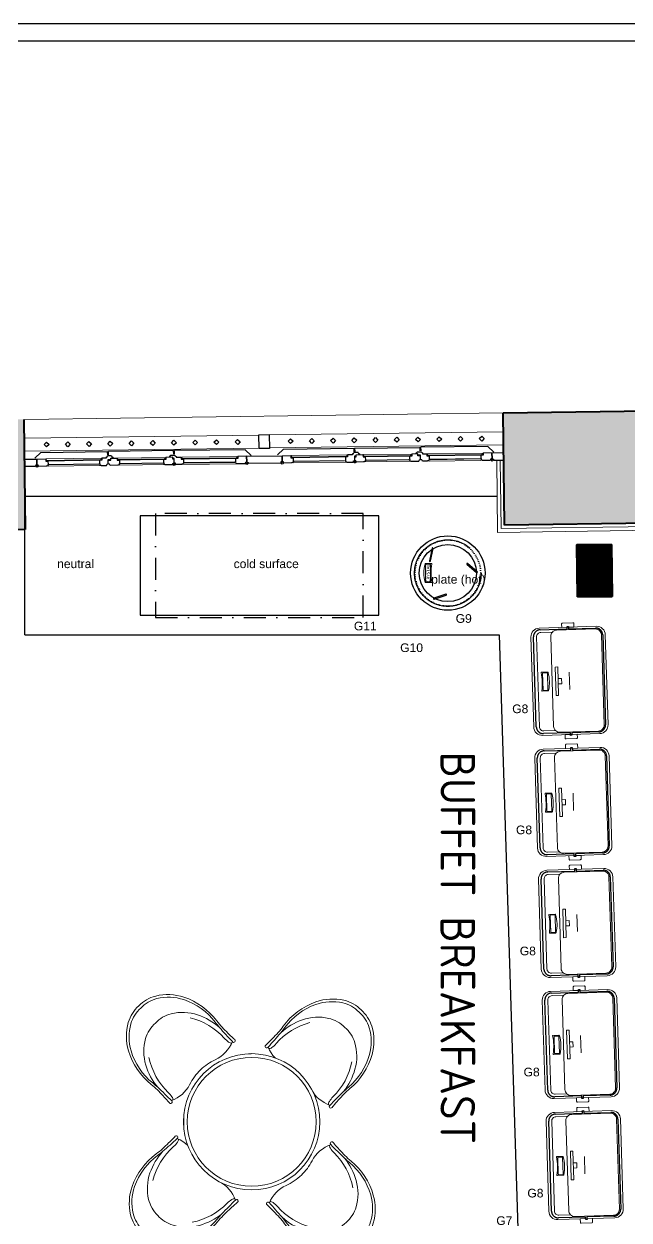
# Model space of a CAD drawing. Header units: millimetres. Extents: x 8884 to 18446, y 10737 to 16556.
# Drawn here: x 10831 to 11180, y 15686 to 16377 of the extents above; entities that cross this region are included whole.
import ezdxf

# ---------------------------------------------------------------- set-up
doc = ezdxf.new("R2010")
doc.units = ezdxf.units.MM
doc.set_wipeout_variables(frame=1)
for name, pattern in [('DASHDOT', [25.4, 12.7, -6.35, 0, -6.35]), ('DOT2', [3.175, 0, -3.175]), ('DUZ', [0]), ('HIDDEN2', [4.7625, 3.175, -1.5875])]:
    doc.linetypes.add(name, pattern=pattern)
for name, color, linetype, lineweight in [('0 CE EQUP', 7, 'Continuous', 18), ('FURNITURE (3RDF)', 43, 'Continuous', 20), ('kolon', 212, 'Continuous', 50), ('ozgun_duvar', 251, 'DUZ', 9), ('PLASTER (3RDF)', 251, 'Continuous', 13), ('TEXT-GNRL (3RDF)', 125, 'Continuous', 15), ('TRS-DVR-OZGN', 192, 'Continuous', 40), ('TRS-GRN-0.00', 221, 'Continuous', 0), ('TRS-GRN-0.05', 191, 'Continuous', 5), ('TRS-GRN-0.09', 197, 'Continuous', 9), ('TRS-GRN-0.18', 152, 'Continuous', 18), ('TRS-GRN-0.25', 54, 'Continuous', 25), ('TRS_TRM_TASIYICI', 226, 'DUZ', 9), ('TUGLA DUVAR (3RDF)', 26, 'Continuous', 13)]:
    doc.layers.add(name, color=color, linetype=linetype, lineweight=lineweight)
for name, color, linetype in [('0 CE GRANITE', 152, 'Continuous'), ('0 MC CAM', 4, 'Continuous'), ('0 MC GRANIT', 152, 'Continuous')]:
    doc.layers.add(name, color=color, linetype=linetype)
doc.styles.add('0 MC GENEL', font='calibri.ttf', dxfattribs={"width": 0.7, "height": 14})
doc.styles.add('ARIALTUR', font='isocpeur.ttf', dxfattribs={"width": 0.9, "height": 15})
doc.styles.get("Standard").update_dxf_attribs({"font": 'arial.ttf'})

# ---------------------------------------------------------------- blocks, each defined once
blk = doc.blocks.new('ortadirek')
at = {"layer": 'TRS-GRN-0.25'}
blk.add_lwpolyline([(-2.76, -1.69), (3.24, -1.69), (3.24, -9.69), (-2.76, -9.69)], close=True, dxfattribs=at)
blk = doc.blocks.new('02CH600A')
at = {"linetype": 'ByBlock'}
blk.add_wipeout([(29.4, -80.3), (58.2, -76.6), (98.6, -66.9), (124.7, -58.5), (166.5, -50.8), (214.9, -51.8), (240.6, -56.6), (278.4, -68.1), (280.6, -60.7), (284.5, -57.7), (288.5, -56.8), (294.1, -58.5), (297.8, -62.9), (298.6, -68.4), (297.8, -79.9), (295.4, -166), (299.9, -238.5), (303.2, -293.6), (296.2, -373.3), (278.7, -440.6), (247.9, -510.3), (252.9, -500.9), (228, -541.7), (193.2, -582.7), (152.4, -617.4), (105.4, -645.2), (64.7, -659.3), (28, -665.3), (-46.6, -663), (-107.8, -644), (-135.6, -628.7), (-198.6, -577.2), (-224.3, -546.7), (-241.5, -521.2), (-272.5, -457.5), (-289, -406.1), (-299, -355.1), (-303.2, -287.6), (-298, -220.8), (-295.4, -166), (-296.5, -110.1), (-298.7, -67), (-296.2, -60.3), (-288.5, -56.8), (-285.5, -57.3), (-279.6, -62.1), (-278.5, -69.7), (-262.8, -63.2), (-235.9, -55.2), (-217, -51.9), (-191.8, -50), (-174.3, -50.5), (-141.7, -55.3), (-114.1, -63.4), (-84.5, -71.8), (-41.8, -79.2), (9.8, -81.3), (37.9, -79.5), (70.3, -74.3)], dxfattribs=at).dxf.layer = 'FURNITURE (3RDF)'
at = {"layer": 'FURNITURE (3RDF)', "linetype": 'ByBlock'}
for points in [[(-297.8, -82.1, 0.041491), (-298.6, -68.4, -1.061979), (-278.4, -66.8, -0.012356)], [(-278.4, -66.8, -0.012356), (-282.5, -195.2, -0.019162), (-286.2, -238.5, 0.150789), (-241.3, -489, 0.143435), (-119.3, -616.9, 0.142303), (0, -646.3, 2.98005)], [(-278.4, -66.8, -0.012356), (-282.5, -195.2, -0.019162), (-286.2, -238.5, 0.150789), (-241.3, -489, 0.143435), (-119.3, -616.9, 0.142303), (0, -646.3, 2.98005)], [(0, -81.4, -0.085902), (-119.7, -61.5, 0.192758), (-278.5, -69.7, 5.046208)], [(-269.1, -65.6, -0.173618), (-259, -84.4, -0.0594), (-255.8, -122.8, 0.149572), (-188.3, -375.2, -1.755029)], [(-269.1, -65.6, -0.173618), (-259, -84.4, -0.0594), (-255.8, -122.8, 0.149572), (-188.3, -375.2, -1.755029)], [(0, -81.4, 0.08954), (114.7, -61.5, -0.18606), (278.5, -69.5, -5.046208)], [(0, -646.3, 0.142303), (119.3, -616.9, 0.143435), (241.3, -489, 0.150789), (286.2, -238.5, -0.019162), (282.5, -195.2, -0.012092), (278.5, -69.5, -1.061979)], [(0, -646.3, 0.142303), (119.3, -616.9, 0.143435), (241.3, -489, 0.150789), (286.2, -238.5, -0.019162), (282.5, -195.2, -0.012092), (278.5, -69.5, -1.061979)], [(269.1, -65.6, 0.173618), (259, -84.4, 0.0594), (255.8, -122.8, -0.149572), (188.3, -375.2, 1.755029)], [(269.1, -65.6, 0.173618), (259, -84.4, 0.0594), (255.8, -122.8, -0.149572), (188.3, -375.2, 1.755029)], [(278.5, -69.5, -0.000264), (278.4, -66.8, -1.061979), (298.6, -68.4, 0.041491), (297.8, -82.1, -0.121238)], [(-297.8, -82.1, -0.024434), (-296.5, -130.3, -0.045583), (-299.9, -238.5, 0.150789), (-252.9, -500.9, 0.143435), (-125, -635, 0.142303), (0, -665.9, 2.98005)], [(297.8, -82.1, 0.024434), (296.5, -130.3, 0.045583), (299.9, -238.5, -0.150789), (252.9, -500.9, -0.143435), (125, -635, -0.142303), (0, -665.9, -2.98005)], [(-282.5, -195.2, 0.098813), (-236.8, -354.4, 0.143435), (-117.1, -480, 0.142303), (0, -508.9, 2.98005)], [(-282.5, -195.2, 0.098813), (-236.8, -354.4, 0.143435), (-117.1, -480, 0.142303), (0, -508.9, 2.98005)], [(282.5, -195.2, -0.098813), (236.8, -354.4, -0.143435), (117.1, -480, -0.142303), (0, -508.9, -2.98005)], [(282.5, -195.2, -0.098813), (236.8, -354.4, -0.143435), (117.1, -480, -0.142303), (0, -508.9, -2.98005)]]:
    blk.add_lwpolyline(points, format="xyb", dxfattribs=at)
blk = doc.blocks.new('ASRGTATG')
blk.add_wipeout([(16470.63, 455.19), (16473.29, 466.04), (16476.8, 472.77), (16481.62, 478.8), (16485.21, 482.05), (16494.24, 487.48), (16498.05, 488.89), (16505.71, 490.47), (16512.56, 490.59), (16520.73, 489.14), (16530.32, 485.09), (16536.5, 480.26), (16544, 470.85), (16546.15, 466.48), (16547.99, 460.98), (16549, 455.22), (16548.97, 447.13), (16546.26, 436.39), (16542.34, 429.12), (16538.94, 424.8), (16534.87, 420.93), (16527.61, 416.18), (16522.54, 414.04), (16514.65, 412.23), (16508.6, 412.08), (16500.06, 413.15), (16494.9, 414.86), (16488.7, 418.06), (16485.19, 420.58), (16483.22, 422.27), (16480.28, 425.25), (16475.56, 431.87), (16471.91, 440.62), (16471.17, 443.71), (16470.54, 448.38), (16470.45, 452.38), (16470.67, 455.66)]).dxf.layer = 'FURNITURE (3RDF)'
at = {"layer": 'FURNITURE (3RDF)'}
for radius in [39.38, 37.23]:
    blk.add_circle((16509.81, 451.31), radius, dxfattribs=at)
blk = doc.blocks.new('DFHDHS')
at = {"layer": 'FURNITURE (3RDF)'}
for p, xscale, yscale, zscale, rotation in [((16516.69, 482.44), 0.08800000000069401, 0.08800000000069401, 0.08800000000069401, 171.0165364036968), ((16475.55, 458.16), -0.08800000000069401, 0.08800000000069401, 0.08800000000069401, 258.2099053011472), ((16543.87, 443.49), 0.08800000000069401, 0.08800000000069401, 0.08800000000069401, 77.5499511911106), ((16504.84, 419.81), -0.08800000000069401, 0.0879999999997381, 0.08800000000000001, 347.5499511911106)]:
    blk.add_blockref('02CH600A', p, dxfattribs=dict(at, xscale=xscale, yscale=yscale, zscale=zscale, rotation=rotation))
blk.add_blockref('ASRGTATG', (0, 0), dxfattribs=at)
blk = doc.blocks.new('TABAK OTOMATI 30')
at = {"layer": '0 CE EQUP'}
for p, q in [((-3.98, 14.31), (-3.98, 10.96)), ((6.98, 14.31), (6.98, 10.96))]:
    blk.add_line(p, q, dxfattribs=at)
blk.add_lwpolyline([(-3.33, 14.32), (6.33, 14.32, -0.414214), (6.56, 14.09), (6.56, 11.75, -0.414214), (6.33, 11.52), (-3.33, 11.52, -0.414214), (-3.56, 11.75), (-3.56, 14.09, -0.414214)], format="xyb", close=True, dxfattribs=at)
at = {"layer": '0 CE EQUP', "lineweight": -2}
for points in [[(-13.56, 9.37), (-11.19, 2.41, 1), (-10.63, 2.6), (-12.99, 9.56, 1)], [(15.85, 10.61), (8.63, 12.04, 1), (8.52, 11.45), (15.73, 10.02, 1)], [(2.22, -15.48), (7.06, -9.95, 1), (6.61, -9.55), (1.76, -15.08, 1)]]:
    blk.add_lwpolyline(points, format="xyb", close=True, dxfattribs=at)
for radius in [21.5, 16.5]:
    blk.add_circle((1.5, 1.5), radius, dxfattribs=at)
at = {"layer": '0 CE EQUP', "linetype": 'DOT2', "ltscale": 0.3}
blk.add_circle((1.5, 1.5), 19, dxfattribs=at)
at = {"layer": '0 CE EQUP'}
for centre, radius, start, end in [((-3.6, 14.31), 0.38, 104.01131, 180), ((1.5, -6.11), 21.43, 75.98869, 104.01131), ((6.6, 14.31), 0.38, 0, 75.98869), ((-3.75, 10.96), 0.228, 180, 280.0047), ((1.5, -18.79), 29.98, 79.9953, 100.0047), ((6.75, 10.96), 0.228, 259.9953, 0)]:
    blk.add_arc(centre, radius, start, end, dxfattribs=at)
at = {"layer": '0 CE GRANITE', "linetype": 'HIDDEN2', "lineweight": 30, "ltscale": 33}
blk.add_circle((1.5, 1.5), 19.25, dxfattribs=at)
at = {"layer": '0 CE EQUP', "style": '0 MC GENEL'}
blk.add_text('CRYSTAL', height=1.855, dxfattribs=at).set_placement((-3.69, 11.95))
blk = doc.blocks.new('CHAFING DISH GN1-1')
at = {"layer": '0 CE EQUP'}
for p, q in [((38.5, 0), (28.5, 0)), ((28.02, -12.6), (28.02, -15.95)), ((38.98, -12.6), (38.98, -15.95))]:
    blk.add_line(p, q, dxfattribs=at)
for points in [[(59.5, 21.5), (7.5, 21.5, 0.414214), (2.5, 16.5), (2.5, -16.5, 0.414214), (7.5, -21.5), (59.5, -21.5, 0.414214), (64.5, -16.5), (64.5, 16.5, 0.414214)], [(4, -6.53, 0.414214), (7.5, -10.03), (59.5, -10.03, 0.414214), (63, -6.53), (63, 15.75, 0.414214), (59.5, 19.25), (7.5, 19.25, 0.414214), (4, 15.75)], [(0.5, 3.5), (2.5, 3.5), (2.5, -3.5), (0.5, -3.5, -0.414214), (0, -3), (0, 3, -0.414214)], [(66.5, 3.5), (64.5, 3.5), (64.5, -3.5), (66.5, -3.5, 0.414214), (67, -3), (67, 3, 0.414214)], [(28.67, -12.59), (38.33, -12.59, -0.414214), (38.56, -12.82), (38.56, -15.16, -0.414214), (38.33, -15.39), (28.67, -15.39, -0.414214), (28.44, -15.16), (28.44, -12.82, -0.414214)]]:
    blk.add_lwpolyline(points, format="xyb", close=True, dxfattribs=at)
for points in [[(41.75, -6.53), (25.25, -6.53), (25.25, -8.03), (41.75, -8.03)], [(35, -4.53), (32, -4.53), (32, -6.53), (35, -6.53)]]:
    blk.add_lwpolyline(points, close=True, dxfattribs=at)
blk.add_lwpolyline([(5, -8.98), (5, -15.75, 0.414214), (7.5, -18.25), (59.5, -18.25, 0.414214), (62, -15.75), (62, -8.98)], format="xyb", dxfattribs=at)
for centre, radius, start, end in [((28.4, -12.6), 0.38, 104.01131, 180), ((33.5, -33.02), 21.43, 75.98869, 104.01131), ((38.6, -12.6), 0.38, 0, 75.98869), ((28.25, -15.95), 0.228, 180, 280.0047), ((33.5, -45.71), 29.98, 79.9953, 100.0047), ((38.75, -15.95), 0.228, 259.9953, 0)]:
    blk.add_arc(centre, radius, start, end, dxfattribs=at)
at = {"layer": '0 CE GRANITE', "linetype": 'HIDDEN2', "lineweight": 30, "ltscale": 33}
blk.add_lwpolyline([(3.5, -0.4), (2, -0.4), (2, 0.4), (3.5, 0.4), (3.5, 16, -0.414214), (7.5, 20), (59.5, 20, -0.414214), (63.5, 16), (63.5, 0.4), (65, 0.4), (65, -0.4), (63.5, -0.4), (63.5, -16, -0.414214), (59.5, -20), (7.5, -20, -0.414214), (3.5, -16)], format="xyb", close=True, dxfattribs=at)

msp = doc.modelspace()

# ---------------------------------------------------------------- hatches: boundary and pattern name
at = {"layer": 'ozgun_duvar'}
h = msp.add_hatch(dxfattribs=at)
h.set_pattern_fill('DOTS', color=256, scale=0.4, style=0)
h.set_pattern_definition([(0, (19999.1183, 8091.67544), (0.3175, 0.635), [0, -0.635])])
h.paths.add_polyline_path([(9815.38, 16090.03), (9815.38, 16108.14), (9818.02, 16108.17), (9817.79, 16131.73), (9812.79, 16131.66), (9812.72, 16136.66), (9796.73, 16136.44), (9796.75, 16134.44), (9748.76, 16133.79), (9748.73, 16135.79), (9732.73, 16135.57), (9733.35, 16110.58), (9723.98, 16110.47), (9724.85, 16031.98), (9729.85, 16032.03), (9729.93, 16027.03), (9795.41, 16027.88), (9795.08, 16053.48), (9795.1, 16053.48), (9795.11, 16072.85), (9815.38, 16072.83)])
h.paths.add_polyline_path([(10108.61, 16074.02), (10107.72, 16138.68), (10103.22, 16138.62), (10103.2, 16140.62), (10087.2, 16140.4), (10087.23, 16138.4), (10043.73, 16137.81), (10043.7, 16139.81), (10027.7, 16139.59), (10027.78, 16134.09), (10022.78, 16134.02), (10023.61, 16072.86)])
h.paths.add_polyline_path([(10470.07, 16115.95), (10470.04, 16115.95), (10469.8, 16137.61), (10469.77, 16137.61), (10469.69, 16143.61), (10383.7, 16142.44), (10384.06, 16115.78), (10382.5, 16078.75), (10470.56, 16079.95)])
h.paths.add_polyline_path([(10831.52, 16084.87), (10830.66, 16148.53), (10746.16, 16147.38), (10746.54, 16119.72), (10747.28, 16083.72)])
h.paths.add_polyline_path([(11192.51, 16088.59), (11191.62, 16153.45), (11107.63, 16152.3), (11108.52, 16087.45)])
h.paths.add_polyline_path([(11499.17, 16044.4), (11552.84, 16046.4), (11548.78, 16158.32), (11468.79, 16157.23), (11469.2, 16129.92), (11473.14, 16129.88), (11473.18, 16085.64), (11498.17, 16085.18)])
h.paths.add_polyline_path([(11578.65, 15341.95), (11509.81, 15339.48), (11510.15, 15329.48), (11481.67, 15298.84), (11506.48, 15272.86), (11526.6, 15295), (11594.59, 15293.84), (11594.45, 15285.55), (11611.45, 15285.26), (11612.5, 15332.93), (11578.47, 15333.5)])
h.paths.add_polyline_path([(11500.16, 15619.23), (11568.11, 15621.68), (11565.02, 15707.62), (11536.47, 15706.74), (11536.66, 15698.44), (11505.12, 15697.24), (11505.66, 15681.25), (11483.68, 15681.25), (11485.52, 15630.28), (11499.68, 15630.52)])
at = {"layer": 'TRS_TRM_TASIYICI'}
h = msp.add_hatch(dxfattribs=at)
h.set_pattern_fill('ANSI31', color=256, angle=0.60976)
h.set_pattern_definition([(45.60976326, (-107582.12601, -11156.49029), (-0.08932398658, 0.08744269793), [])])
h.paths.add_polyline_path([(11150.59, 16045.96), (11170.59, 16046.23), (11170.18, 16076.23), (11150.18, 16075.96)])
h = msp.add_hatch(dxfattribs=at)
h.set_pattern_fill('ANSI31', color=256, angle=0.60976)
h.set_pattern_definition([(45.60976326, (-107582.08845, -11156.5024), (-0.08932398658, 0.08744269793), [])])
h.paths.add_polyline_path([(11150.63, 16045.95), (11170.63, 16046.22), (11170.22, 16076.22), (11150.22, 16075.94)])

# ---------------------------------------------------------------- linework, layer by layer
for p, q in [((10831.26, 16104.11), (11104.21, 16104.11)), ((10831.26, 16024.11), (10831.26, 16104.11)), ((10831.26, 16024.11), (11105.38, 16024.11)), ((11105.38, 16024.11), (11116.33, 15674.76))]:
    msp.add_line(p, q)
at = {"layer": '0 MC CAM'}
msp.add_lwpolyline([(11035.86, 16035.36), (11035.86, 16092.85), (10897.86, 16092.85), (10897.86, 16035.36)], close=True, dxfattribs=at)
at = {"layer": '0 MC GRANIT', "color": 230, "linetype": 'DASHDOT'}
msp.add_lwpolyline([(10906.86, 16094.11), (10906.86, 16034.11), (11026.86, 16034.11), (11026.86, 16094.11)], close=True, dxfattribs=at)
at = {"layer": 'kolon'}
for points, elevation in [([(11150.59, 16045.96), (11170.59, 16046.23), (11170.18, 16076.23), (11150.18, 16075.96)], -132.72), ([(11150.63, 16045.95), (11170.63, 16046.22), (11170.22, 16076.22), (11150.22, 16075.94)], -99.54)]:
    msp.add_lwpolyline(points, close=True, dxfattribs=dict(at, elevation=elevation))
at = {"layer": 'PLASTER (3RDF)'}
for p, q in [((11106.49, 16085.49, -99.54), (11105.98, 16124.98, -40.69)), ((11194.53, 16086.62, -99.54), (11106.49, 16085.49, -99.54))]:
    msp.add_line(p, q, dxfattribs=at)
at = {"layer": 'TRS-DVR-OZGN'}
for p, q in [((10830.66, 16148.53), (10831.52, 16084.87)), ((11107.63, 16152.3), (11191.62, 16153.45)), ((11108.52, 16087.45), (11107.63, 16152.3)), ((11192.51, 16088.59, -99.54), (11108.52, 16087.45, -99.54)), ((10831.52, 16084.87, -66.36), (10747.03, 16083.72, -66.36))]:
    msp.add_line(p, q, dxfattribs=at)
at = {"layer": 'TRS-GRN-0.00'}
for p, q in [((10884.56, 16126.21), (10912.72, 16126.6, -33.18)), ((10953.85, 16127.14, -33.18), (10922.12, 16126.73, -33.18)), ((10985.54, 16127.57, -33.18), (11017.27, 16128.03, -33.18)), ((11054.83, 16128.53), (11026.67, 16128.15, -33.18)), ((11096.06, 16129.09), (11063.63, 16128.65)), ((10843.33, 16125.65), (10875.76, 16126.09)), ((10844.67, 16122.46), (10874, 16122.87)), ((10844.68, 16122.24), (10874.01, 16122.64)), ((10874.52, 16121.88), (10844.69, 16121.46)), ((10885.92, 16122.03), (10912.47, 16122.4, -33.18)), ((10911.46, 16123.38, -33.18), (10886.4, 16123.04)), ((10911.46, 16123.16, -33.18), (10886.41, 16122.81)), ((10922.97, 16122.54, -33.18), (10953.1, 16122.93, -33.18)), ((10952.59, 16123.92, -33.18), (10923.46, 16123.55, -33.18)), ((10952.59, 16123.7, -33.18), (10923.46, 16123.32, -33.18)), ((11016.53, 16123.82, -33.18), (10986.4, 16123.39, -33.18)), ((10986.89, 16124.39, -33.18), (11016.02, 16124.81, -33.18)), ((10986.89, 16124.17, -33.18), (11016.02, 16124.58, -33.18)), ((11053.59, 16124.32), (11027.03, 16123.96, -33.18)), ((11028.02, 16124.97, -33.18), (11053.08, 16125.31)), ((11028.02, 16124.75, -33.18), (11053.08, 16125.08)), ((11064.99, 16124.47), (11094.82, 16124.87)), ((11094.81, 16125.87), (11065.48, 16125.48)), ((11094.81, 16125.65), (11065.48, 16125.25))]:
    msp.add_line(p, q, dxfattribs=at)
at = {"layer": 'TRS-GRN-0.05'}
for p, q in [((11017.79, 16127.23, -33.18), (10985.06, 16126.77, -33.18)), ((11017.79, 16126.83, -33.18), (10985.06, 16126.37, -33.18)), ((10985.06, 16126.37, -33.18), (10985.06, 16126.77, -33.18)), ((11017.79, 16126.83, -33.18), (11017.79, 16127.23, -33.18)), ((11026.68, 16127.35, -33.18), (11054.84, 16127.73)), ((11054.84, 16127.73), (11026.68, 16127.35, -33.18)), ((11027.99, 16126.97, -33.18), (11054.85, 16127.33)), ((11054.85, 16127.33), (11027.99, 16126.97, -33.18)), ((11096.07, 16128.29), (11063.64, 16127.85)), ((11096.08, 16127.89), (11063.65, 16127.45)), ((10843.34, 16124.85), (10875.77, 16125.29)), ((10843.35, 16124.45), (10875.78, 16124.89)), ((10912.73, 16125.8, -33.18), (10884.57, 16125.41)), ((10884.57, 16125.41), (10912.73, 16125.8, -33.18)), ((10911.43, 16125.38, -33.18), (10884.58, 16125.01)), ((10911.43, 16125.38, -33.18), (10884.58, 16125.01)), ((10884.58, 16125.01), (10911.43, 16125.38, -33.18)), ((10921.63, 16125.92, -33.18), (10954.36, 16126.35, -33.18)), ((10921.63, 16125.52, -33.18), (10954.36, 16125.95, -33.18)), ((10921.63, 16125.52, -33.18), (10921.63, 16125.92, -33.18)), ((10954.36, 16125.95, -33.18), (10954.36, 16126.35, -33.18))]:
    msp.add_line(p, q, dxfattribs=at)
for centre, start, end in [((10911.52, 16126.98, -33.18), 289.06712, 342.4943), ((10922.81, 16127.13, -33.18), 199.06712, 252.4943), ((10953.15, 16127.53, -33.18), 289.06712, 342.4943), ((10986.23, 16127.98, -33.18), 199.06712, 252.4943), ((11016.57, 16128.41, -33.18), 289.06712, 342.4943), ((11027.86, 16128.56, -33.18), 199.06712, 252.4943), ((11053.63, 16128.91), 289.06712, 342.4943), ((11064.82, 16129.06), 199.06712, 252.4943), ((11094.86, 16129.47), 289.06712, 342.4943), ((10844.52, 16126.06), 199.06712, 252.4943), ((10874.56, 16126.47), 289.06712, 342.4943), ((10885.75, 16126.62), 199.06712, 252.4943)]:
    msp.add_arc(centre, 1.26, start, end, dxfattribs=at)
at = {"layer": 'TRS-GRN-0.09'}
for p, q in [((10972.5, 16139.52, -33.18), (11107.73, 16141.36, -33.18)), ((10966.5, 16139.43, -33.18), (10831.25, 16137.59, -33.18)), ((10972.6, 16132.02, -33.18), (11107.34, 16133.85, -33.18)), ((10966.61, 16131.93, -33.18), (10830.84, 16130.08, -33.18))]:
    msp.add_line(p, q, dxfattribs=at)
at = {"layer": 'TRS-GRN-0.18'}
msp.add_line((10831.18, 16148.56, -33.18), (11107.66, 16152.33, -33.18), dxfattribs=at)
at = {"layer": 'TRS-GRN-0.25'}
for p, q in [((10840.45, 16129.41), (10837.11, 16126.06)), ((10840.45, 16129.41), (10879.11, 16129.94)), ((10878.25, 16126.63), (10878.26, 16126.13)), ((10879.14, 16127.89), (10879.11, 16129.94)), ((10917.27, 16130.46, -33.18), (10879.61, 16129.93)), ((10879.64, 16127.9), (10879.61, 16129.95)), ((10882.15, 16126.68), (10882.16, 16126.18)), ((10914.81, 16127.13, -33.18), (10914.82, 16126.63, -33.18)), ((10917.29, 16128.41, -33.18), (10917.27, 16130.46, -33.18)), ((10958.63, 16131.01, -33.18), (10917.77, 16130.47, -33.18)), ((10917.79, 16128.42, -33.18), (10917.77, 16130.47, -33.18)), ((10918.71, 16127.18, -33.18), (10918.72, 16126.68, -33.18)), ((10958.63, 16131.01, -33.18), (10962.05, 16127.75, -33.18)), ((10980.66, 16131.31, -33.18), (10977.33, 16127.96, -33.18)), ((10980.66, 16131.31, -33.18), (11021.52, 16131.88, -33.18)), ((10985.06, 16126.37, -33.18), (10986.36, 16126.38, -33.18)), ((11020.67, 16128.57, -33.18), (11020.67, 16128.07, -33.18)), ((11021.55, 16129.83, -33.18), (11021.52, 16131.88, -33.18)), ((11022.02, 16131.89, -33.18), (11059.68, 16132.38)), ((11022.05, 16129.84, -33.18), (11022.02, 16131.89, -33.18)), ((11024.57, 16128.63, -33.18), (11024.57, 16128.13, -33.18)), ((11057.23, 16129.07), (11057.23, 16128.57)), ((11059.71, 16130.35), (11059.68, 16132.4)), ((11098.84, 16132.93), (11060.18, 16132.41)), ((11060.21, 16130.36), (11060.18, 16132.41)), ((11061.13, 16129.12), (11061.13, 16128.62)), ((11096.08, 16127.89), (11094.78, 16127.87)), ((11098.84, 16132.93), (11102.26, 16129.67)), ((10843.35, 16124.45), (10844.65, 16124.46)), ((10954.36, 16125.95, -33.18), (10953.06, 16125.93, -33.18))]:
    msp.add_line(p, q, dxfattribs=at)
at = {"layer": 'TRS-GRN-0.25', "elevation": -33.18}
for points in [[(10843.8, 16135.43), (10845.24, 16134.03), (10843.84, 16132.6), (10842.41, 16133.99)], [(10856.07, 16135.59), (10857.51, 16134.2), (10856.11, 16132.76), (10854.68, 16134.16)], [(10868.34, 16135.76), (10869.78, 16134.36), (10868.38, 16132.93), (10866.95, 16134.33)], [(10880.62, 16135.93), (10882.05, 16134.53), (10880.65, 16133.1), (10879.22, 16134.49)], [(10892.89, 16136.09), (10894.32, 16134.7), (10892.92, 16133.27), (10891.49, 16134.66)], [(10905.16, 16136.26), (10906.59, 16134.87), (10905.19, 16133.43), (10903.76, 16134.83)], [(10917.43, 16136.43), (10918.86, 16135.03), (10917.46, 16133.6), (10916.03, 16135)], [(10929.7, 16136.6), (10931.13, 16135.2), (10929.74, 16133.77), (10928.3, 16135.16)], [(10941.97, 16136.76), (10943.4, 16135.37), (10942.01, 16133.93), (10940.57, 16135.33)], [(10954.24, 16136.93), (10955.67, 16135.54), (10954.28, 16134.1), (10952.84, 16135.5)], [(10984.8, 16137.35), (10986.24, 16135.95), (10984.84, 16134.52), (10983.41, 16135.91)], [(10997.08, 16137.51), (10998.51, 16136.12), (10997.11, 16134.69), (10995.68, 16136.08)], [(11009.35, 16137.68), (11010.78, 16136.29), (11009.38, 16134.85), (11007.95, 16136.25)], [(11021.62, 16137.85), (11023.05, 16136.45), (11021.65, 16135.02), (11020.22, 16136.41)], [(11033.89, 16138.02), (11035.32, 16136.62), (11033.92, 16135.19), (11032.49, 16136.58)], [(11046.16, 16138.18), (11047.59, 16136.79), (11046.2, 16135.35), (11044.76, 16136.75)], [(11058.43, 16138.35), (11059.86, 16136.96), (11058.47, 16135.52), (11057.03, 16136.92)], [(11070.7, 16138.52), (11072.13, 16137.12), (11070.74, 16135.69), (11069.3, 16137.08)], [(11082.97, 16138.68), (11084.4, 16137.29), (11083.01, 16135.86), (11081.57, 16137.25)], [(11095.24, 16138.85), (11096.67, 16137.46), (11095.28, 16136.02), (11093.84, 16137.42)]]:
    msp.add_lwpolyline(points, close=True, dxfattribs=at)
at = {"layer": 'TRS-GRN-0.25'}
for points in [[(10881.39, 16127.42), (10878.99, 16127.39)], [(11057.97, 16129.83), (11060.37, 16129.86)], [(11107.94, 16129.25), (11096.06, 16129.09), (11096.08, 16127.89)], [(11101.21, 16125.91), (11101.16, 16129.16)], [(10838.27, 16122.33), (10838.23, 16125.58), (10843.33, 16125.65), (10843.35, 16124.45)]]:
    msp.add_lwpolyline(points, dxfattribs=at)
at = {"layer": 'TRS-GRN-0.25', "elevation": -33.18}
for points in [[(10912.25, 16122.39, 0.095094), (10912.28, 16122.42, -0.873843), (10912.47, 16122.4), (10916.57, 16122.45, -0.400158), (10917.56, 16123.42), (10917.53, 16125.47), (10916.73, 16125.46), (10916.72, 16126.66), (10912.72, 16126.6), (10912.73, 16125.4), (10911.43, 16125.38), (10911.46, 16123.38, -0.873843), (10911.49, 16123.19, 0.095094), (10911.46, 16123.16, 0.396063)], [(11027.26, 16123.96, -0.095094), (11027.23, 16123.99, 0.873843), (11027.03, 16123.96), (11022.93, 16123.9, 0.400158), (11021.92, 16124.84), (11021.89, 16126.89), (11022.69, 16126.9), (11022.67, 16128.1), (11026.67, 16128.15), (11026.69, 16126.95), (11027.99, 16126.97), (11028.02, 16124.97, 0.873843), (11027.99, 16124.78, -0.095094), (11028.02, 16124.75, -0.396063)], [(11054.37, 16124.33, 0.095094), (11054.39, 16124.35, -0.873843), (11054.59, 16124.33), (11058.99, 16124.39, -0.400158), (11059.98, 16125.36), (11059.95, 16127.4), (11058.45, 16127.38), (11058.43, 16128.58), (11054.83, 16128.53), (11054.85, 16127.33), (11053.55, 16127.32), (11053.58, 16125.32, -0.873843), (11053.61, 16125.12, 0.095094), (11053.58, 16125.09, 0.396063)], [(10885.14, 16122.02, -0.095094), (10885.11, 16122.05, 0.873843), (10884.92, 16122.02), (10880.52, 16121.96, 0.400158), (10879.5, 16122.9), (10879.48, 16124.94), (10880.98, 16124.96), (10880.96, 16126.16), (10884.56, 16126.21), (10884.58, 16125.01), (10885.88, 16125.03), (10885.9, 16123.03, 0.873843), (10885.88, 16122.83, -0.095094), (10885.9, 16122.81, -0.396063)]]:
    msp.add_lwpolyline(points, format="xyb", close=True, dxfattribs=at)
for points in [[(10915.55, 16127.89), (10917.95, 16127.92)], [(10959.49, 16123.97), (10959.45, 16127.22), (10954.35, 16127.15), (10954.36, 16125.95)], [(10979.99, 16124.25), (10979.95, 16127.5), (10985.04, 16127.57), (10985.06, 16126.37)], [(11023.81, 16129.36), (11021.41, 16129.33)], [(10979, 16123.24), (10960.5, 16122.99)]]:
    msp.add_lwpolyline(points, dxfattribs=at)
for points in [[(10918.72, 16126.68), (10921.62, 16126.72), (10921.63, 16125.52), (10922.93, 16125.54), (10922.96, 16123.54, 0.873843), (10922.94, 16123.34, -0.095094), (10922.96, 16123.32, -0.396063), (10922.2, 16122.53, -0.095094), (10922.17, 16122.56, 0.873843), (10921.97, 16122.53), (10918.57, 16122.48, 0.400158), (10917.56, 16123.42), (10917.53, 16125.47), (10917.53, 16125.97), (10916.73, 16125.96), (10916.72, 16126.66)], [(10959.45, 16127.22), (10979.95, 16127.5), (10979.99, 16124.25, 0.414213), (10979, 16123.24)], [(10959.45, 16127.22), (10959.49, 16123.97, -0.414213), (10960.5, 16122.99)], [(10979.95, 16127.5), (10979.99, 16124.25, 0.414213), (10979, 16123.24)], [(10986.36, 16126.38), (10986.39, 16124.39, 0.873843), (10986.36, 16124.19, -0.095094), (10986.39, 16124.16, -0.396063), (10985.63, 16123.37, -0.095094), (10985.6, 16123.4, 0.873843), (10985.4, 16123.37), (10981, 16123.31)], [(11020.67, 16128.07), (11017.77, 16128.03), (11017.79, 16126.83), (11016.49, 16126.81), (11016.52, 16124.82, -0.873843), (11016.55, 16124.62, 0.095094), (11016.52, 16124.59, 0.396063), (11017.31, 16123.83, 0.095094), (11017.34, 16123.85, -0.873843), (11017.53, 16123.83), (11020.93, 16123.88, -0.400158), (11021.92, 16124.84), (11021.89, 16126.89), (11021.88, 16127.39), (11022.68, 16127.4), (11022.67, 16128.1)], [(10953.06, 16125.93), (10953.09, 16123.93, -0.873843), (10953.12, 16123.74, 0.095094), (10953.09, 16123.71, 0.396063), (10953.88, 16122.94, 0.095094), (10953.91, 16122.97, -0.873843), (10954.1, 16122.95), (10958.5, 16123)]]:
    msp.add_lwpolyline(points, format="xyb", dxfattribs=at)
at = {"layer": 'TRS-GRN-0.25'}
for points in [[(11061.13, 16128.62), (11063.63, 16128.65), (11063.65, 16127.45), (11064.95, 16127.47), (11064.98, 16125.47, 0.873843), (11064.95, 16125.27, -0.095094), (11064.98, 16125.25, -0.396063), (11064.21, 16124.46, -0.095094), (11064.19, 16124.49, 0.873843), (11063.99, 16124.46), (11060.99, 16124.42, 0.400158), (11059.98, 16125.36), (11059.94, 16127.9), (11058.44, 16127.88), (11058.43, 16128.58)], [(11094.78, 16127.87), (11094.81, 16125.87, -0.873843), (11094.84, 16125.68, 0.095094), (11094.81, 16125.65, 0.396063), (11095.59, 16124.88, 0.095094), (11095.62, 16124.91, -0.873843), (11095.82, 16124.89), (11100.22, 16124.95)], [(11101.16, 16129.16), (11101.21, 16125.91, -0.414213), (11102.22, 16124.93), (11108, 16125.01)], [(10830.97, 16125.48), (10838.23, 16125.58), (10838.27, 16122.33, 0.414213), (10837.29, 16121.32), (10831.03, 16121.23)], [(10844.65, 16124.46), (10844.67, 16122.46, 0.873843), (10844.65, 16122.27, -0.095094), (10844.68, 16122.24, -0.396063), (10843.91, 16121.45, -0.095094), (10843.88, 16121.48, 0.873843), (10843.69, 16121.45), (10839.29, 16121.39)], [(10878.26, 16126.13), (10875.76, 16126.09), (10875.78, 16124.89), (10874.48, 16124.88), (10874.5, 16122.88, -0.873843), (10874.53, 16122.68, 0.095094), (10874.51, 16122.65, 0.396063), (10875.29, 16121.89, 0.095094), (10875.32, 16121.91, -0.873843), (10875.52, 16121.89), (10878.52, 16121.93, -0.400158), (10879.5, 16122.9), (10879.47, 16125.44), (10880.97, 16125.46), (10880.96, 16126.16)]]:
    msp.add_lwpolyline(points, format="xyb", dxfattribs=at)
for centre in [(10838.29, 16121.33), (10917.58, 16122.42, -33.18), (10959.5, 16122.97, -33.18), (10980, 16123.25, -33.18), (11021.93, 16123.84, -33.18), (11101.22, 16124.91)]:
    msp.add_circle(centre, 0.5, dxfattribs=at)
for centre, radius, start, end in [((10878.24, 16127.38), 0.75, 270.78071, 0.78071), ((10882.14, 16127.43), 0.75, 180.78071, 270.78071), ((10914.8, 16127.88, -33.18), 0.75, 270.78071, 0.78071), ((10918.7, 16127.93, -33.18), 0.75, 180.78071, 270.78071), ((11020.66, 16129.32, -33.18), 0.75, 270.78071, 0.78071), ((11024.56, 16129.38, -33.18), 0.75, 180.78071, 270.78071), ((11057.22, 16129.82), 0.75, 270.78071, 0.78071), ((11061.12, 16129.87), 0.75, 180.78071, 270.78071), ((10838.29, 16121.33), 1, 3.50061, 90.73751), ((10959.51, 16122.97, -33.18), 1, 90.82391, 178.06081), ((10980, 16123.25, -33.18), 1, 3.50061, 90.73751), ((11101.22, 16124.91), 1, 90.82391, 178.06081)]:
    msp.add_arc(centre, radius, start, end, dxfattribs=at)
at = {"layer": 'TUGLA DUVAR (3RDF)'}
for p, q in [((11104.44, 16083.22, -1.71), (11103.98, 16124.95, -40.69)), ((11196.49, 16084.54, -94.43), (11104.44, 16083.22, -1.71))]:
    msp.add_line(p, q, dxfattribs=at)

# ---------------------------------------------------------------- block references
at = {"layer": '0 CE EQUP', "color": 0, "lineweight": -3, "ltscale": 0.5}
for name, p, rotation in [('TABAK OTOMATI 30', (11077.18, 16058.22), 90), ('CHAFING DISH GN1-1', (11144.94, 16030.93), 271.7943828757219), ('CHAFING DISH GN1-1', (11147.14, 15960.96), 271.7943828757219), ('CHAFING DISH GN1-1', (11149.33, 15891), 271.7943828757219), ('CHAFING DISH GN1-1', (11151.52, 15821.03), 271.7943828757219), ('CHAFING DISH GN1-1', (11153.71, 15751.07), 271.7943828757219)]:
    msp.add_blockref(name, p, dxfattribs=dict(at, rotation=rotation))
at = {"layer": 'TRS-GRN-0.25', "rotation": 0.7807095060451236}
msp.add_blockref('ortadirek', (10969.24, 16141.43, -33.18), dxfattribs=at)

# ---------------------------------------------------------------- texts
for s, p in [('neutral', (10849.94, 16062.59)), ('cold surface', (10951.93, 16062.59)), ('plate (hot)', (11066.07, 16053.6)), ('G11', (11021.41, 16026.61)), ('G9', (11080.22, 16030.97)), ('G10', (11048.14, 16014.08)), ('G8', (11112.88, 15978.77)), ('G8', (11115.07, 15908.81)), ('G8', (11117.26, 15838.84)), ('G8', (11119.45, 15768.88)), ('G8', (11121.64, 15698.91)), ('G7', (11103.7, 15683.01))]:
    msp.add_text(s, height=5).set_placement(p)

# ---------------------------------------------------------------- next in the draw order: block references
at = {"layer": 'FURNITURE (3RDF)', "rotation": 325.8619819566795}
msp.add_blockref('DFHDHS', (-2955.89, 24634.19), dxfattribs=at)

# ---------------------------------------------------------------- next in the draw order: linework, layer by layer
for points in [[(9056.36, 13437.06), (13171.36, 13437.06), (13171.36, 16377.06), (9056.36, 16377.06)], [(9066.36, 13447.06), (13161.36, 13447.06), (13161.36, 16367.06), (9066.36, 16367.06)]]:
    msp.add_lwpolyline(points, close=True)

# ---------------------------------------------------------------- next in the draw order: texts
at = {"layer": 'TEXT-GNRL (3RDF)', "insert": (11091.44, 15956.6, -76.84), "char_height": 20, "attachment_point": 1, "rotation": 270, "style": 'ARIALTUR'}
msp.add_mtext_dynamic_manual_height_columns('BUFFET BREAKFAST', width=418.286, gutter_width=75, heights=[92], dxfattribs=at)

doc.saveas('drawing.dxf')
